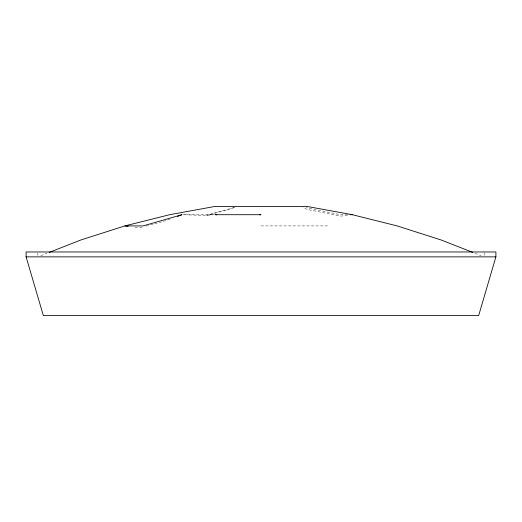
<?xml version="1.0" encoding="UTF-8"?>
<svg xmlns="http://www.w3.org/2000/svg" width="522" height="522" viewBox="0 0 522 522"><rect width="100%" height="100%" fill="white"/><g stroke="black" fill="none" stroke-linecap="round" stroke-linejoin="round"><path stroke-width="0.39" stroke-dasharray="2.61 1.96" d="M40.86 255.676L46.895 253.307M170.081 219.201L162.414 221.628M234.952 207.384L222.529 211.273L206.719 215.214L234.137 207.515M161.65 221.863L144.398 226.555M142.121 227.109L139.387 227.755L133.73 227.037M347.522 215.305L341.101 216.101L333.741 214.816L307.236 209.439L302.904 207.423M214.555 214.757L204.422 215.416L182.7 214.731M182.72 214.705L214.516 214.705M347.743 214.705L340.096 214.705L306.251 207.573M261 225.909L329.075 225.909M475.105 253.307L481.14 255.676M484.155 252.785L484.155 256.048M37.845 252.785L37.845 256.048"/><path stroke-width="0.78" d="M495.9 256.863L478.654 315.588L43.346 315.588L26.1 256.863L26.1 251.969L495.9 251.969L495.9 256.863L26.1 256.863M177.519 216.428L181.904 214.705L143.087 225.909L124.849 225.909L80.845 239.983L49.159 252.42M259.427 214.79L261 214.705L215.332 214.705L216.911 214.79M350.04 214.705L352.33 214.705L397.151 225.909L441.155 239.983L472.841 252.42M128.079 226.32L124.849 225.909L169.67 214.705L215.116 206.412L306.884 206.412L352.33 214.705"/></g></svg>
